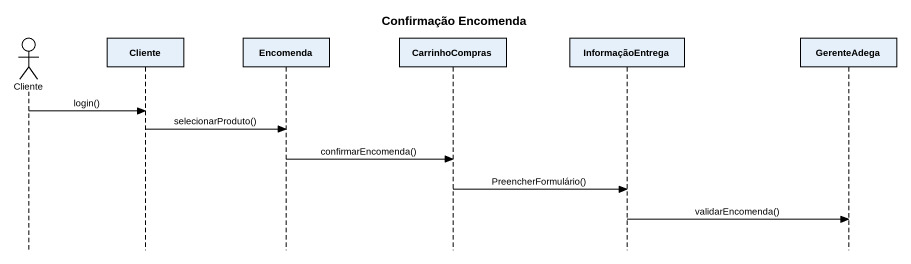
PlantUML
@startuml
title Confirmação Encomenda
hide footbox
actor Cliente
participant "Cliente" as Cliente_2
participant Encomenda
participant CarrinhoCompras
participant InformaçãoEntrega
participant GerenteAdega

Cliente -> Cliente_2 : login()
Cliente_2 -> Encomenda : selecionarProduto()
Encomenda -> CarrinhoCompras : confirmarEncomenda()
CarrinhoCompras -> InformaçãoEntrega : PreencherFormulário()
InformaçãoEntrega -> GerenteAdega : validarEncomenda()
@enduml
